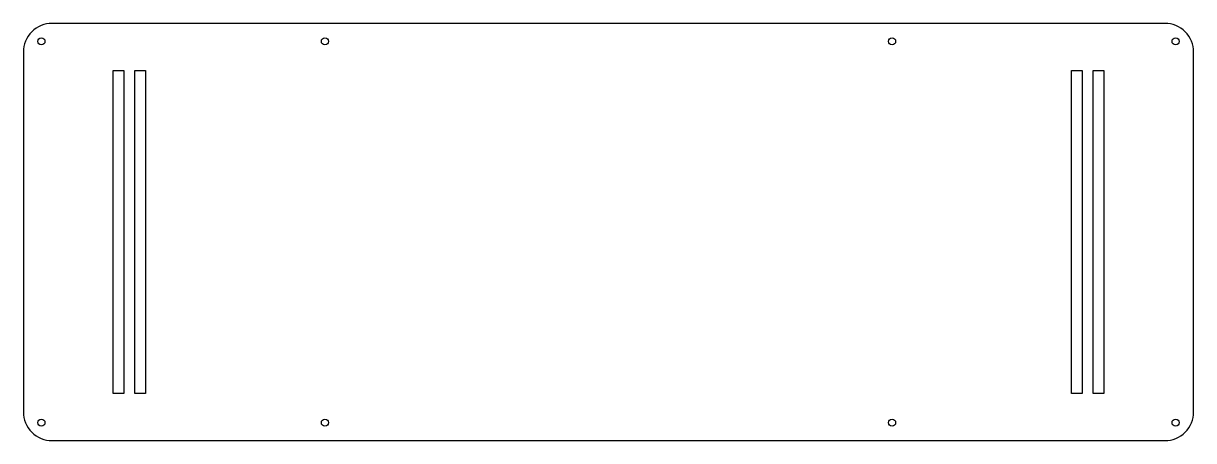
# Model space of a CAD drawing. Header units: millimetres. Extents: x -313 to 13, y -13 to 103.
import ezdxf

# ---------------------------------------------------------------- set-up
doc = ezdxf.new("R2010")
doc.units = ezdxf.units.MM
doc.layers.get('0').update_dxf_attribs({"linetype": 'CONTINUOUS'})

msp = doc.modelspace()

# ---------------------------------------------------------------- linework, layer by layer
msp.add_lwpolyline([(-312.75, 95), (-312.75, -5.2, 0.414214), (-304.75, -13.2), (5, -13.2, 0.414214), (13, -5.2), (13, 95, 0.414214), (5, 103), (-304.75, 103, 0.414214)], format="xyb", close=True)
for points in [[(-287.75, 89.9), (-284.75, 89.9), (-284.75, -0.1), (-287.75, -0.1)], [(-281.75, 89.9), (-278.75, 89.9), (-278.75, -0.1), (-281.75, -0.1)], [(-18, 89.9), (-18, -0.1), (-21, -0.1), (-21, 89.9)], [(-12, -0.1), (-15, -0.1), (-15, 89.9), (-12, 89.9)]]:
    msp.add_lwpolyline(points, close=True)
for centre in [(-307.75, 98), (-228.81, 98), (-70.94, 98), (8, 98), (-307.75, -8.2), (-228.81, -8.2), (-70.94, -8.2), (8, -8.2)]:
    msp.add_circle(centre, 1)

doc.saveas('drawing.dxf')
